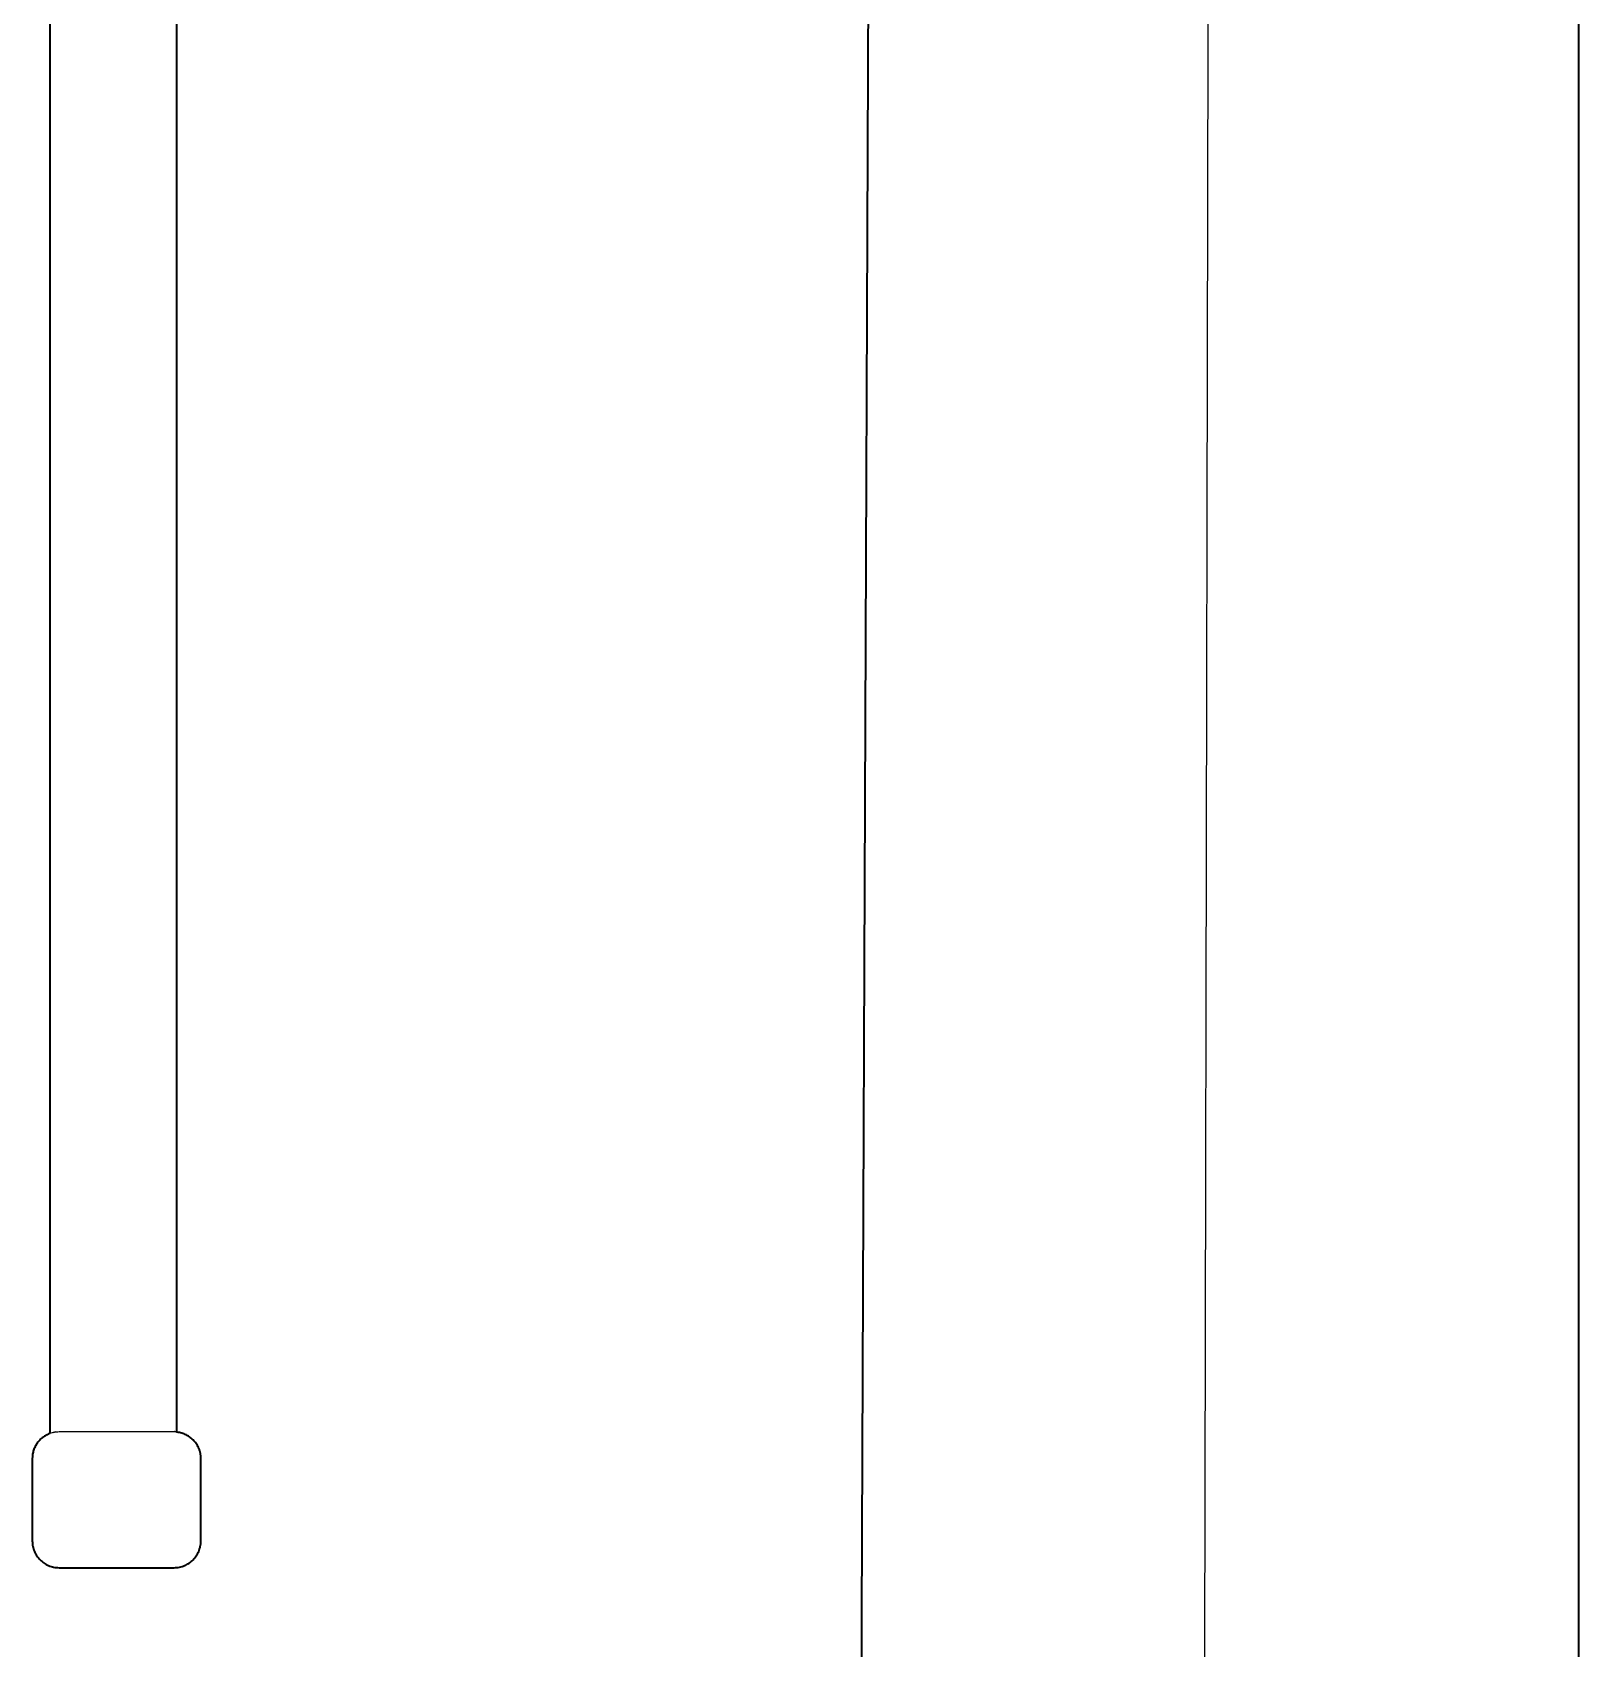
# Model space of a CAD drawing. Header units: millimetres. Extents: x 0 to 1881, y -1115 to 723.
# Drawn here: x 633.8 to 703.7, y 147.5 to 220.5 of the extents above; entities that cross this region are included whole.
import ezdxf

# ---------------------------------------------------------------- set-up
doc = ezdxf.new("R2010")
doc.units = ezdxf.units.MM
doc.layers.add('Blocks', color=7, linetype='Continuous')
doc.layers.add('Blocks$Inner', color=7, linetype='Continuous', lineweight=25, true_color=0x007f00)
doc.layers.add('Blocks$Outline', color=7, linetype='Continuous', lineweight=35, true_color=0xff3f3f)

# ---------------------------------------------------------------- blocks, each defined once
blk = doc.blocks.new('PK4 Lounge Chair Front')
at = {"layer": 'Blocks$Inner'}
blk.add_line((634.568, 224.163), (634.568, 157.181), dxfattribs=at)
for points in [[(703.694, 426.792), (703.694, 11.113)], [(687.21, 358.884), (686.483, 8.597)], [(670.711, 12.673), (671.572, 222.538)], [(640.293, 157.242), (640.297, 157.241), (640.301, 157.24), (640.309, 157.239), (640.309, 221.657)], [(634.717, 157.228), (634.768, 157.241), (634.819, 157.251), (634.768, 157.241), (634.716, 157.228), (634.666, 157.214), (634.568, 157.181), (634.525, 157.164), (634.483, 157.146), (634.441, 157.126), (634.401, 157.105), (634.362, 157.082), (634.323, 157.058), (634.285, 157.033), (634.249, 157.006), (634.213, 156.978), (634.179, 156.949), (634.145, 156.918), (634.113, 156.887), (634.082, 156.854), (634.053, 156.82), (634.024, 156.785), (633.997, 156.749), (633.971, 156.712), (633.946, 156.674), (633.924, 156.635), (633.902, 156.595), (633.882, 156.554), (633.863, 156.513), (633.847, 156.47), (633.831, 156.427), (633.818, 156.383), (633.806, 156.338), (633.796, 156.293), (633.787, 156.247), (633.781, 156.2), (633.776, 156.153), (633.773, 156.105), (633.772, 156.057), (633.772, 152.323), (633.774, 152.261), (633.774, 152.246), (633.774, 152.244), (633.774, 152.242), (633.775, 152.24), (633.775, 152.238), (633.775, 152.236), (633.775, 152.234), (633.775, 152.233), (633.776, 152.231), (633.778, 152.2), (633.786, 152.14), (633.796, 152.081), (633.81, 152.022), (633.826, 151.965), (633.831, 151.95), (633.832, 151.948), (633.832, 151.947), (633.833, 151.945), (633.834, 151.942), (633.834, 151.94), (633.835, 151.939), (633.836, 151.936), (633.837, 151.933), (633.837, 151.932), (633.838, 151.93), (633.839, 151.928), (633.84, 151.926), (633.84, 151.924), (633.841, 151.922), (633.841, 151.92), (633.842, 151.918), (633.843, 151.916), (633.844, 151.913), (633.845, 151.912), (633.846, 151.909), (633.867, 151.854), (633.892, 151.801), (633.919, 151.748), (633.92, 151.746), (633.921, 151.744), (633.922, 151.742), (633.924, 151.739), (633.925, 151.737), (633.926, 151.735), (633.927, 151.734), (633.928, 151.731), (633.929, 151.73), (633.93, 151.727), (633.932, 151.725), (633.932, 151.723), (633.94, 151.711), (633.947, 151.698), (633.979, 151.649), (634.013, 151.602), (634.049, 151.556), (634.087, 151.512), (634.127, 151.47), (634.169, 151.43), (634.213, 151.392), (634.258, 151.356), (634.306, 151.322), (634.355, 151.291), (634.405, 151.262), (634.457, 151.235), (634.511, 151.211), (634.566, 151.189), (634.622, 151.17), (634.679, 151.154), (634.737, 151.14), (634.796, 151.129), (634.857, 151.122), (634.918, 151.117), (634.98, 151.115), (640.185, 151.115), (640.247, 151.117), (640.308, 151.122), (640.368, 151.129), (640.428, 151.14), (640.486, 151.154), (640.543, 151.17), (640.599, 151.189), (640.654, 151.211), (640.707, 151.235), (640.759, 151.262), (640.81, 151.291), (640.859, 151.322), (640.906, 151.356), (640.952, 151.392), (640.996, 151.43), (641.038, 151.47), (641.078, 151.512), (641.116, 151.556), (641.152, 151.602), (641.186, 151.649), (641.217, 151.698), (641.246, 151.749), (641.273, 151.801), (641.297, 151.854), (641.319, 151.909), (641.338, 151.965), (641.355, 152.022), (641.368, 152.081), (641.379, 152.14), (641.386, 152.2), (641.391, 152.261), (641.393, 152.323), (641.393, 156.057), (641.391, 156.114), (641.387, 156.171), (641.38, 156.228), (641.378, 156.241), (641.378, 156.243), (641.378, 156.246), (641.377, 156.248), (641.376, 156.255), (641.371, 156.283), (641.359, 156.337), (641.344, 156.392), (641.343, 156.395), (641.342, 156.397), (641.342, 156.4), (641.341, 156.402), (641.34, 156.405), (641.339, 156.407), (641.339, 156.409), (641.338, 156.412), (641.337, 156.414), (641.336, 156.417), (641.332, 156.431), (641.331, 156.433), (641.33, 156.435), (641.329, 156.438), (641.328, 156.44), (641.327, 156.443), (641.308, 156.494), (641.287, 156.544), (641.263, 156.593), (641.237, 156.64), (641.209, 156.686), (641.179, 156.731), (641.147, 156.774), (641.113, 156.816), (641.077, 156.856), (641.04, 156.895), (641.001, 156.931), (640.96, 156.967), (640.917, 157), (640.873, 157.031), (640.828, 157.061), (640.781, 157.089), (640.733, 157.114), (640.684, 157.138), (640.633, 157.159), (640.582, 157.178), (640.529, 157.195), (640.475, 157.21), (640.421, 157.222), (640.365, 157.232), (640.309, 157.239), (640.301, 157.24), (640.293, 157.242), (640.278, 157.245), (640.247, 157.254), (640.232, 157.258), (640.224, 157.26), (640.222, 157.26), (640.221, 157.26), (640.219, 157.261), (640.217, 157.261), (640.209, 157.263), (640.201, 157.264), (640.193, 157.264)], [(634.819, 157.251), (634.872, 157.258), (634.925, 157.263), (634.98, 157.264), (640.185, 157.264), (640.193, 157.264), (640.197, 157.264), (640.199, 157.264), (640.199, 157.264), (640.2, 157.264), (640.201, 157.264), (640.201, 157.264), (640.201, 157.264)]]:
    blk.add_lwpolyline(points, dxfattribs=at)
at = {"layer": 'Blocks$Outline'}
for points in [[(703.694, 11.113), (703.694, 228.271)], [(634.568, 224.163), (634.568, 157.181)], [(671.572, 222.534), (670.711, 12.673)], [(640.309, 157.239), (640.309, 221.657)], [(634.568, 157.181), (634.525, 157.164), (634.483, 157.146), (634.441, 157.126), (634.401, 157.105), (634.362, 157.082), (634.323, 157.058), (634.285, 157.033), (634.249, 157.006), (634.213, 156.978), (634.179, 156.949), (634.145, 156.918), (634.113, 156.887), (634.082, 156.854), (634.053, 156.82), (634.024, 156.785), (633.997, 156.749), (633.971, 156.712), (633.946, 156.674), (633.924, 156.635), (633.902, 156.595), (633.882, 156.554), (633.863, 156.513), (633.847, 156.47), (633.831, 156.427), (633.818, 156.383), (633.806, 156.338), (633.796, 156.293), (633.787, 156.247), (633.781, 156.2), (633.776, 156.153), (633.773, 156.105), (633.772, 156.057), (633.772, 152.323), (633.774, 152.261), (633.774, 152.246), (633.774, 152.244), (633.774, 152.242), (633.775, 152.24), (633.775, 152.238), (633.775, 152.236), (633.775, 152.234), (633.775, 152.233), (633.776, 152.231), (633.778, 152.2), (633.786, 152.14), (633.796, 152.081), (633.81, 152.022), (633.826, 151.965), (633.831, 151.95), (633.832, 151.948), (633.832, 151.947), (633.833, 151.945), (633.834, 151.942), (633.834, 151.94), (633.835, 151.939), (633.836, 151.936), (633.837, 151.933), (633.837, 151.932), (633.838, 151.93), (633.839, 151.928), (633.84, 151.926), (633.84, 151.924), (633.841, 151.922), (633.841, 151.92), (633.842, 151.918), (633.843, 151.916), (633.844, 151.913), (633.845, 151.912), (633.846, 151.909), (633.867, 151.854), (633.892, 151.801), (633.919, 151.748), (633.92, 151.746), (633.921, 151.744), (633.922, 151.742), (633.924, 151.739), (633.925, 151.737), (633.926, 151.735), (633.927, 151.734), (633.928, 151.731), (633.929, 151.73), (633.93, 151.727), (633.932, 151.725), (633.932, 151.723), (633.94, 151.711), (633.947, 151.698), (633.979, 151.649), (634.013, 151.602), (634.049, 151.556), (634.087, 151.512), (634.127, 151.47), (634.169, 151.43), (634.213, 151.392), (634.258, 151.356), (634.306, 151.322), (634.355, 151.291), (634.405, 151.262), (634.457, 151.235), (634.511, 151.211), (634.566, 151.189), (634.622, 151.17), (634.679, 151.154), (634.737, 151.14), (634.796, 151.129), (634.857, 151.122), (634.918, 151.117), (634.98, 151.115), (640.185, 151.115), (640.247, 151.117), (640.308, 151.122), (640.368, 151.129), (640.428, 151.14), (640.486, 151.154), (640.543, 151.17), (640.599, 151.189), (640.654, 151.211), (640.707, 151.235), (640.759, 151.262), (640.81, 151.291), (640.859, 151.322), (640.906, 151.356), (640.952, 151.392), (640.996, 151.43), (641.038, 151.47), (641.078, 151.512), (641.116, 151.556), (641.152, 151.602), (641.186, 151.649), (641.217, 151.698), (641.246, 151.749), (641.273, 151.801), (641.297, 151.854), (641.319, 151.909), (641.338, 151.965), (641.355, 152.022), (641.368, 152.081), (641.379, 152.14), (641.386, 152.2), (641.391, 152.261), (641.393, 152.323), (641.393, 156.057), (641.391, 156.114), (641.387, 156.171), (641.38, 156.228), (641.378, 156.241), (641.378, 156.243), (641.378, 156.246), (641.377, 156.248), (641.376, 156.255), (641.371, 156.283), (641.359, 156.337), (641.344, 156.392), (641.343, 156.395), (641.342, 156.397), (641.342, 156.4), (641.341, 156.402), (641.34, 156.405), (641.339, 156.407), (641.339, 156.409), (641.338, 156.412), (641.337, 156.414), (641.336, 156.417), (641.332, 156.431), (641.331, 156.433), (641.33, 156.435), (641.329, 156.438), (641.328, 156.44), (641.327, 156.443), (641.308, 156.494), (641.287, 156.544), (641.263, 156.593), (641.237, 156.64), (641.209, 156.686), (641.179, 156.731), (641.147, 156.774), (641.113, 156.816), (641.077, 156.856), (641.04, 156.895), (641.001, 156.931), (640.96, 156.967), (640.917, 157), (640.873, 157.031), (640.828, 157.061), (640.781, 157.089), (640.733, 157.114), (640.684, 157.138), (640.633, 157.159), (640.582, 157.178), (640.529, 157.195), (640.475, 157.21), (640.421, 157.222), (640.365, 157.232), (640.309, 157.239)]]:
    blk.add_lwpolyline(points, dxfattribs=at)

msp = doc.modelspace()

# ---------------------------------------------------------------- block references
at = {"layer": 'Blocks'}
msp.add_blockref('PK4 Lounge Chair Front', (0, 0), dxfattribs=at)

doc.saveas('drawing.dxf')
